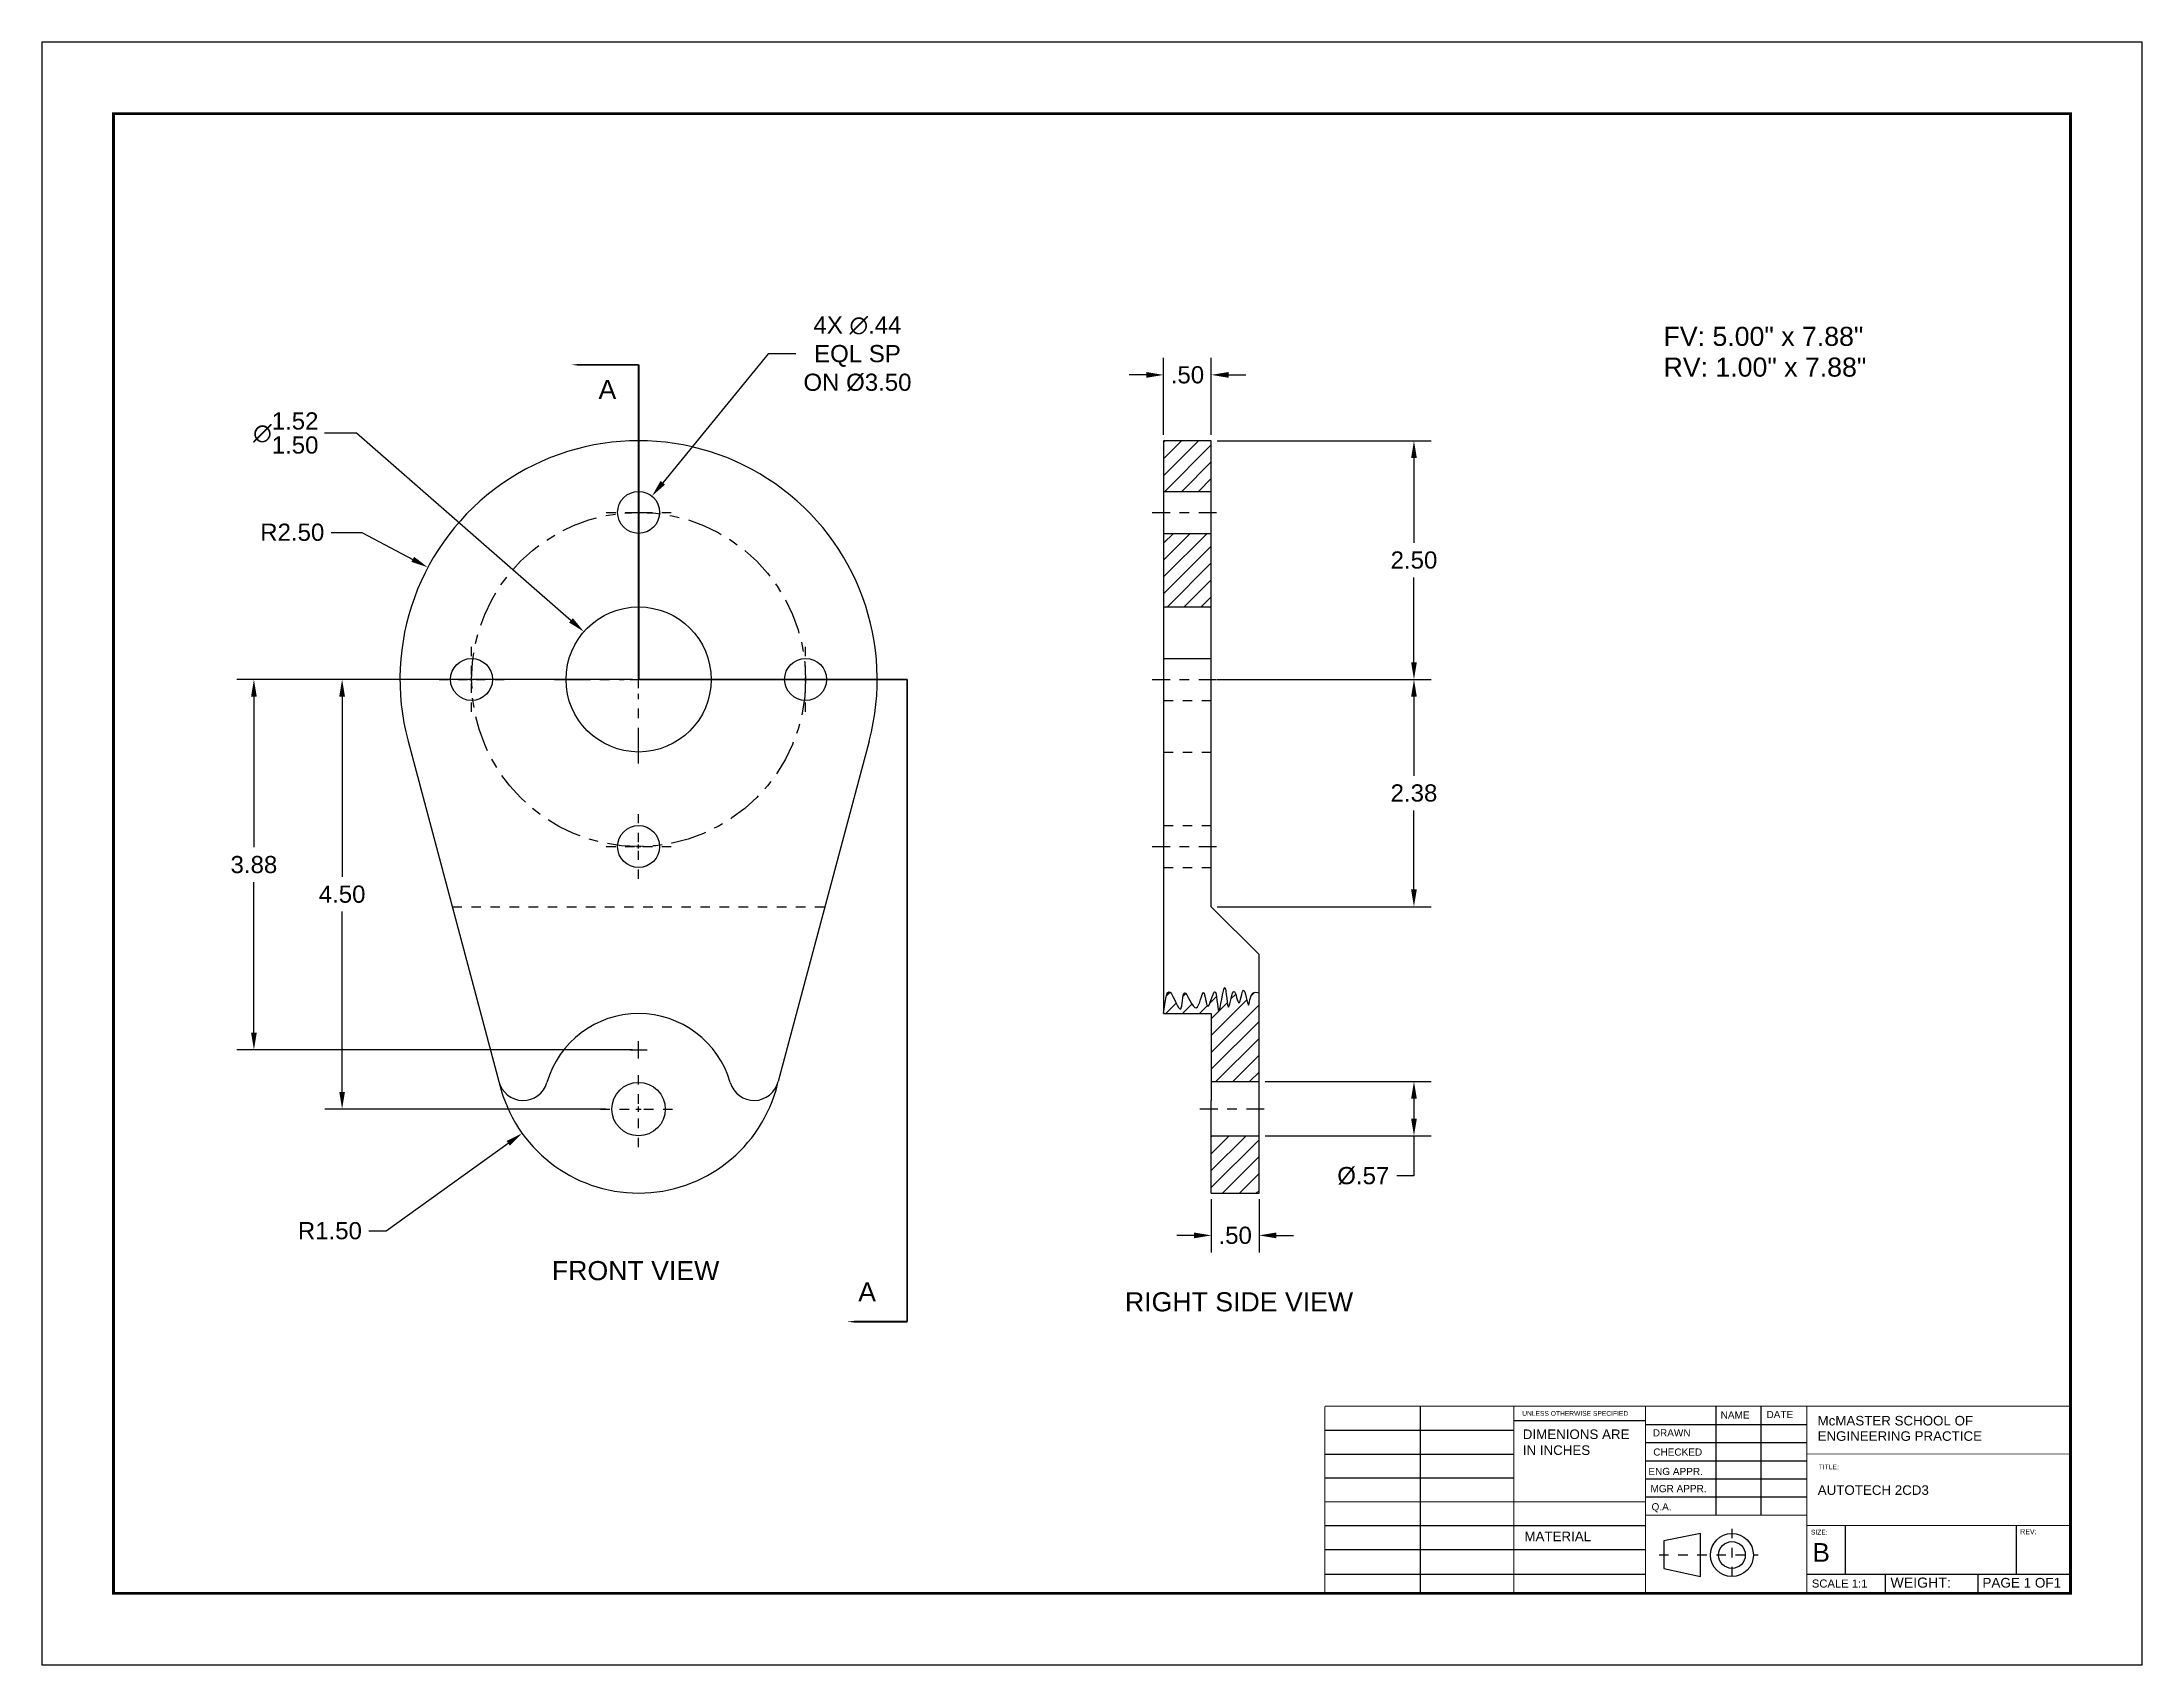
# Model space of a CAD drawing. Header units: inches. Extents: x 0 to 22, y 0 to 17.
import ezdxf

# ---------------------------------------------------------------- set-up
doc = ezdxf.new("R2010")
doc.units = ezdxf.units.IN
doc.header["$LTSCALE"] = 0.3
doc.header["$MEASUREMENT"] = 0
for name, pattern in [('CENTER', [2, 1.25, -0.25, 0.25, -0.25]), ('HIDDEN', [0.375, 0.25, -0.125]), ('PHANTOM', [2.5, 1.25, -0.25, 0.25, -0.25, 0.25, -0.25])]:
    doc.linetypes.add(name, pattern=pattern)
for name, color, linetype in [('border', 71, 'Continuous'), ('center', 6, 'CENTER'), ('cut', 1, 'PHANTOM'), ('dim', 4, 'Continuous'), ('hidden', 2, 'HIDDEN'), ('solid', 3, 'Continuous'), ('text', 40, 'Continuous')]:
    doc.layers.add(name, color=color, linetype=linetype)
doc.styles.get("Standard").update_dxf_attribs({"font": 'arial.ttf'})
doc.dimstyles.get("Standard").update_dxf_attribs({"dimtxt": 0.18, "dimasz": 0.18, "dimexe": 0.18, "dimexo": 0.0625, "dimgap": 0.09, "dimtad": 0, "dimtih": 1, "dimtoh": 1, "dimzin": 4, "dimdsep": 46, "dimtxsty": 'Standard', "dimcen": 0.09, "dimadec": 0, "dimazin": 0, "dimtfac": 1, "dimtofl": 0, "dimtmove": 0, "dimatfit": 3, "dimfxl": 1, "dimtolj": 1, "dimtzin": 0, "dimarcsym": 0})
doc.dimstyles.new('tolerance', dxfattribs={"dimtxt": 0.18, "dimasz": 0.18, "dimexe": 0.18, "dimexo": 0.0625, "dimgap": 0.09, "dimtad": 0, "dimtih": 1, "dimtoh": 1, "dimzin": 4, "dimdsep": 46, "dimtxsty": 'Standard', "dimcen": 0.09, "dimadec": 0, "dimazin": 0, "dimlim": 1, "dimtm": 0.02, "dimtfac": 1, "dimtofl": 0, "dimtmove": 0, "dimatfit": 3, "dimfxl": 1, "dimtolj": 1, "dimtzin": 0, "dimarcsym": 0})

# ---------------------------------------------------------------- blocks, each defined once
blk = doc.blocks.new('*U2')
at = {"layer": 'center', "color": 0, "linetype": 'CENTER', "ltscale": 0.25, "transparency": 16777216}
for p, q in [((0, 0.044), (0, 0.34)), ((-0.34, 0), (-0.044, 0)), ((0.044, 0), (0.34, 0)), ((0, -0.34), (0, -0.044))]:
    blk.add_line(p, q, dxfattribs=at)
at = {"layer": 'center', "color": 0, "linetype": 'Continuous', "ltscale": 0.25, "transparency": 16777216}
for p, q in [((-0.022, 0), (0.022, 0)), ((0, -0.022), (0, 0.022))]:
    blk.add_line(p, q, dxfattribs=at)
blk = doc.blocks.new('*U3')
at = {"layer": 'center', "color": 0, "linetype": 'CENTER', "transparency": 16777216}
for p, q in [((0, 0.152), (0, 0.88)), ((-0.88, 0), (-0.152, 0)), ((0.152, 0), (0.88, 0)), ((0, -0.88), (0, -0.152))]:
    blk.add_line(p, q, dxfattribs=at)
at = {"layer": 'center', "color": 0, "linetype": 'Continuous', "transparency": 16777216}
for p, q in [((-0.076, 0), (0.076, 0)), ((0, -0.076), (0, 0.076))]:
    blk.add_line(p, q, dxfattribs=at)
blk = doc.blocks.new('*U4')
at = {"layer": 'center', "color": 0, "linetype": 'CENTER', "ltscale": 0.25, "transparency": 16777216}
for p, q in [((0, 0.044), (0, 0.34)), ((-0.34, 0), (-0.044, 0)), ((0.044, 0), (0.34, 0)), ((0, -0.34), (0, -0.044))]:
    blk.add_line(p, q, dxfattribs=at)
at = {"layer": 'center', "color": 0, "linetype": 'Continuous', "ltscale": 0.25, "transparency": 16777216}
for p, q in [((-0.022, 0), (0.022, 0)), ((0, -0.022), (0, 0.022))]:
    blk.add_line(p, q, dxfattribs=at)
blk = doc.blocks.new('*U5')
at = {"layer": 'center', "color": 0, "linetype": 'CENTER', "ltscale": 0.25, "transparency": 16777216}
for p, q in [((0, 0.044), (0, 0.34)), ((-0.34, 0), (-0.044, 0)), ((0, -0.34), (0, -0.044)), ((0.044, 0), (0.34, 0))]:
    blk.add_line(p, q, dxfattribs=at)
at = {"layer": 'center', "color": 0, "linetype": 'Continuous', "ltscale": 0.25, "transparency": 16777216}
for p, q in [((0, -0.022), (0, 0.022)), ((-0.022, 0), (0.022, 0))]:
    blk.add_line(p, q, dxfattribs=at)
blk = doc.blocks.new('*U6')
at = {"layer": 'center', "color": 0, "linetype": 'CENTER', "ltscale": 0.25, "transparency": 16777216}
for p, q in [((0, 0.044), (0, 0.34)), ((-0.34, 0), (-0.044, 0)), ((0.044, 0), (0.34, 0)), ((0, -0.34), (0, -0.044))]:
    blk.add_line(p, q, dxfattribs=at)
at = {"layer": 'center', "color": 0, "linetype": 'Continuous', "ltscale": 0.25, "transparency": 16777216}
for p, q in [((-0.022, 0), (0.022, 0)), ((0, -0.022), (0, 0.022))]:
    blk.add_line(p, q, dxfattribs=at)
blk = doc.blocks.new('*U7')
at = {"layer": 'center', "color": 0, "linetype": 'CENTER', "ltscale": 0.25, "transparency": 16777216}
for p, q in [((0, 0.056), (0, 0.4)), ((-0.4, 0), (-0.056, 0)), ((0.056, 0), (0.4, 0)), ((0, -0.4), (0, -0.056))]:
    blk.add_line(p, q, dxfattribs=at)
at = {"layer": 'center', "color": 0, "linetype": 'Continuous', "ltscale": 0.25, "transparency": 16777216}
for p, q in [((-0.028, 0), (0.028, 0)), ((0, -0.028), (0, 0.028))]:
    blk.add_line(p, q, dxfattribs=at)
blk = doc.blocks.new('*U8')
at = {"layer": 'center', "color": 0, "linetype": 'CENTER', "ltscale": 0.5, "transparency": 16777216}
blk.add_line((-0.37, 0), (0.37, 0), dxfattribs=at)
blk = doc.blocks.new('*U9')
at = {"layer": 'center', "color": 0, "linetype": 'CENTER', "ltscale": 0.5, "transparency": 16777216}
blk.add_line((-0.37, 0), (0.37, 0), dxfattribs=at)
blk = doc.blocks.new('*U10')
at = {"layer": 'center', "color": 0, "linetype": 'CENTER', "ltscale": 0.5, "transparency": 16777216}
blk.add_line((-0.37, 0), (0.37, 0), dxfattribs=at)
blk = doc.blocks.new('*U11')
at = {"layer": 'center', "color": 0, "linetype": 'CENTER', "ltscale": 0.5, "transparency": 16777216}
blk.add_line((-0.37, 0), (0.37, 0), dxfattribs=at)
blk = doc.blocks.new('*D12')
at = {"layer": 'Defpoints', "color": 0, "transparency": 16777216}
for p in [(3.144, 10.323), (5.97, 10.323), (5.97, 5.823)]:
    blk.add_point(p, dxfattribs=at)
at = {"layer": 'dim', "color": 0, "lineweight": -2, "transparency": 16777216}
for p, q in [((5.908, 10.323), (2.964, 10.323)), ((3.144, 10.143), (3.144, 8.255)), ((3.144, 6.003), (3.144, 7.891)), ((5.908, 5.823), (2.964, 5.823))]:
    blk.add_line(p, q, dxfattribs=at)
at = {"layer": 'dim', "color": 0, "transparency": 16777216}
for points in [[(3.114, 10.143), (3.174, 10.143), (3.144, 10.323)], [(3.114, 6.003), (3.174, 6.003), (3.144, 5.823)]]:
    blk.add_solid(points, dxfattribs=at)
at = {"layer": 'dim', "color": 0, "transparency": 16777216, "insert": (3.144, 8.073), "char_height": 0.18, "attachment_point": 5}
blk.add_mtext('\\A1;4.50', dxfattribs=at)
blk = doc.blocks.new('*D13')
at = {"layer": 'Defpoints', "color": 0, "transparency": 16777216}
for p in [(4.043, 11.497), (6.25, 10.323)]:
    blk.add_point(p, dxfattribs=at)
at = {"layer": 'dim', "color": 0, "lineweight": -2, "transparency": 16777216}
for p, q in [((3.031, 11.864), (3.351, 11.864)), ((3.351, 11.864), (3.884, 11.581)), ((6.25, 10.233), (6.25, 10.413)), ((6.16, 10.323), (6.34, 10.323))]:
    blk.add_line(p, q, dxfattribs=at)
at = {"layer": 'dim', "color": 0, "transparency": 16777216}
blk.add_solid([(3.898, 11.608), (3.87, 11.555), (4.043, 11.497)], dxfattribs=at)
at = {"layer": 'dim', "color": 0, "transparency": 16777216, "insert": (2.622, 11.864), "char_height": 0.18, "attachment_point": 5}
blk.add_mtext('\\A1;R2.50', dxfattribs=at)
blk = doc.blocks.new('*D14')
at = {"layer": 'Defpoints', "color": 0, "transparency": 16777216}
for p in [(6.389, 12.243), (6.111, 11.903)]:
    blk.add_point(p, dxfattribs=at)
at = {"layer": 'dim', "color": 0, "lineweight": -2, "transparency": 16777216}
for p, q in [((7.609, 13.733), (6.503, 12.383)), ((7.899, 13.733), (7.609, 13.733)), ((6.25, 11.983), (6.25, 12.163)), ((6.16, 12.073), (6.34, 12.073))]:
    blk.add_line(p, q, dxfattribs=at)
at = {"layer": 'dim', "color": 0, "transparency": 16777216}
blk.add_solid([(6.48, 12.402), (6.527, 12.364), (6.389, 12.243)], dxfattribs=at)
at = {"layer": 'dim', "color": 0, "transparency": 16777216, "insert": (8.543, 13.733), "char_height": 0.18, "attachment_point": 5}
blk.add_mtext('\\A1;4X ∅.44\\PEQL SP\\PON %%C3.50', dxfattribs=at)
blk = doc.blocks.new('*D15')
at = {"layer": 'Defpoints', "color": 0, "transparency": 16777216}
for p in [(5.678, 10.823), (6.822, 9.823)]:
    blk.add_point(p, dxfattribs=at)
at = {"layer": 'dim', "color": 0, "lineweight": -2, "transparency": 16777216}
for p, q in [((2.961, 12.905), (3.295, 12.905)), ((3.295, 12.905), (5.542, 10.942)), ((6.25, 10.233), (6.25, 10.413)), ((6.16, 10.323), (6.34, 10.323))]:
    blk.add_line(p, q, dxfattribs=at)
at = {"layer": 'dim', "color": 0, "transparency": 16777216}
blk.add_solid([(5.562, 10.964), (5.522, 10.919), (5.678, 10.823)], dxfattribs=at)
at = {"layer": 'dim', "color": 0, "transparency": 16777216, "insert": (2.554, 12.905), "char_height": 0.18, "attachment_point": 5}
blk.add_mtext('\\A1;∅\\S1.52^ 1.50;', dxfattribs=at)
blk = doc.blocks.new('*D17')
at = {"layer": 'Defpoints', "color": 0, "transparency": 16777216}
for p in [(6.25, 6.443), (5.031, 5.569)]:
    blk.add_point(p, dxfattribs=at)
at = {"layer": 'dim', "color": 0, "lineweight": -2, "transparency": 16777216}
for p, q in [((6.16, 6.443), (6.34, 6.443)), ((6.25, 6.353), (6.25, 6.533)), ((3.605, 4.548), (4.884, 5.465)), ((3.425, 4.548), (3.605, 4.548))]:
    blk.add_line(p, q, dxfattribs=at)
at = {"layer": 'dim', "color": 0, "transparency": 16777216}
blk.add_solid([(4.867, 5.489), (4.902, 5.44), (5.031, 5.569)], dxfattribs=at)
at = {"layer": 'dim', "color": 0, "transparency": 16777216, "insert": (3.016, 4.548), "char_height": 0.18, "attachment_point": 5}
blk.add_mtext('\\A1;R1.50', dxfattribs=at)
blk = doc.blocks.new('*D18')
at = {"layer": 'Defpoints', "color": 0, "transparency": 16777216}
for p in [(2.22, 10.323), (6.25, 10.323), (6.25, 6.443)]:
    blk.add_point(p, dxfattribs=at)
at = {"layer": 'dim', "color": 0, "lineweight": -2, "transparency": 16777216}
for p, q in [((6.187, 10.323), (2.04, 10.323)), ((2.22, 10.143), (2.22, 8.565)), ((2.22, 6.623), (2.22, 8.201)), ((6.187, 6.443), (2.04, 6.443))]:
    blk.add_line(p, q, dxfattribs=at)
at = {"layer": 'dim', "color": 0, "transparency": 16777216}
for points in [[(2.19, 10.143), (2.25, 10.143), (2.22, 10.323)], [(2.19, 6.623), (2.25, 6.623), (2.22, 6.443)]]:
    blk.add_solid(points, dxfattribs=at)
at = {"layer": 'dim', "color": 0, "transparency": 16777216, "insert": (2.22, 8.383), "char_height": 0.18, "attachment_point": 5}
blk.add_mtext('\\A1;3.88', dxfattribs=at)
blk = doc.blocks.new('*D19')
at = {"layer": 'Defpoints', "color": 0, "transparency": 16777216}
for p in [(12.75, 6.111), (12.75, 5.543), (14.373, 5.543)]:
    blk.add_point(p, dxfattribs=at)
at = {"layer": 'dim', "color": 0, "lineweight": -2, "transparency": 16777216}
for p, q in [((12.813, 6.111), (14.553, 6.111)), ((14.373, 5.931), (14.373, 5.723)), ((12.813, 5.543), (14.553, 5.543)), ((14.373, 5.543), (14.373, 5.123)), ((14.373, 5.123), (14.193, 5.123))]:
    blk.add_line(p, q, dxfattribs=at)
at = {"layer": 'dim', "color": 0, "transparency": 16777216}
for points in [[(14.343, 5.931), (14.403, 5.931), (14.373, 6.111)], [(14.343, 5.723), (14.403, 5.723), (14.373, 5.543)]]:
    blk.add_solid(points, dxfattribs=at)
at = {"layer": 'dim', "color": 0, "transparency": 16777216, "insert": (13.842, 5.123), "char_height": 0.18, "attachment_point": 5}
blk.add_mtext('\\A1;%%C.57', dxfattribs=at)
blk = doc.blocks.new('*D20')
at = {"layer": 'Defpoints', "color": 0, "transparency": 16777216}
for p in [(12.25, 12.823), (14.373, 12.823), (12.25, 10.323)]:
    blk.add_point(p, dxfattribs=at)
at = {"layer": 'dim', "color": 0, "lineweight": -2, "transparency": 16777216}
for p, q in [((12.313, 12.823), (14.553, 12.823)), ((14.373, 12.643), (14.373, 11.755)), ((14.373, 10.503), (14.373, 11.391)), ((12.313, 10.323), (14.553, 10.323))]:
    blk.add_line(p, q, dxfattribs=at)
at = {"layer": 'dim', "color": 0, "transparency": 16777216}
for points in [[(14.343, 12.643), (14.403, 12.643), (14.373, 12.823)], [(14.343, 10.503), (14.403, 10.503), (14.373, 10.323)]]:
    blk.add_solid(points, dxfattribs=at)
at = {"layer": 'dim', "color": 0, "transparency": 16777216, "insert": (14.373, 11.573), "char_height": 0.18, "attachment_point": 5}
blk.add_mtext('\\A1;2.50', dxfattribs=at)
blk = doc.blocks.new('*D21')
at = {"layer": 'Defpoints', "color": 0, "transparency": 16777216}
for p in [(12.25, 10.323), (14.373, 10.323), (12.25, 7.943)]:
    blk.add_point(p, dxfattribs=at)
at = {"layer": 'dim', "color": 0, "lineweight": -2, "transparency": 16777216}
for p, q in [((12.313, 10.323), (14.553, 10.323)), ((14.373, 10.143), (14.373, 9.315)), ((14.373, 8.123), (14.373, 8.951)), ((12.313, 7.943), (14.553, 7.943))]:
    blk.add_line(p, q, dxfattribs=at)
at = {"layer": 'dim', "color": 0, "transparency": 16777216}
for points in [[(14.343, 10.143), (14.403, 10.143), (14.373, 10.323)], [(14.343, 8.123), (14.403, 8.123), (14.373, 7.943)]]:
    blk.add_solid(points, dxfattribs=at)
at = {"layer": 'dim', "color": 0, "transparency": 16777216, "insert": (14.373, 9.133), "char_height": 0.18, "attachment_point": 5}
blk.add_mtext('\\A1;2.38', dxfattribs=at)
blk = doc.blocks.new('*D22')
at = {"layer": 'Defpoints', "color": 0, "transparency": 16777216}
for p in [(12.25, 4.943), (12.75, 4.943), (12.75, 4.5)]:
    blk.add_point(p, dxfattribs=at)
at = {"layer": 'dim', "color": 0, "lineweight": -2, "transparency": 16777216}
for p, q in [((12.25, 4.881), (12.25, 4.32)), ((12.75, 4.881), (12.75, 4.32)), ((12.07, 4.5), (11.89, 4.5)), ((12.93, 4.5), (13.11, 4.5))]:
    blk.add_line(p, q, dxfattribs=at)
at = {"layer": 'dim', "color": 0, "transparency": 16777216}
for points in [[(12.07, 4.53), (12.07, 4.47), (12.25, 4.5)], [(12.93, 4.53), (12.93, 4.47), (12.75, 4.5)]]:
    blk.add_solid(points, dxfattribs=at)
at = {"layer": 'dim', "color": 0, "transparency": 16777216, "insert": (12.5, 4.5), "char_height": 0.18, "attachment_point": 5}
blk.add_mtext('\\A1;.50', dxfattribs=at)
blk = doc.blocks.new('*D23')
at = {"layer": 'Defpoints', "color": 0, "transparency": 16777216}
for p in [(12.25, 13.513), (11.75, 12.823), (12.25, 12.823)]:
    blk.add_point(p, dxfattribs=at)
at = {"layer": 'dim', "color": 0, "lineweight": -2, "transparency": 16777216}
for p, q in [((11.75, 12.886), (11.75, 13.693)), ((12.25, 12.886), (12.25, 13.693)), ((11.57, 13.513), (11.39, 13.513)), ((12.43, 13.513), (12.61, 13.513))]:
    blk.add_line(p, q, dxfattribs=at)
at = {"layer": 'dim', "color": 0, "transparency": 16777216}
for points in [[(11.57, 13.543), (11.57, 13.483), (11.75, 13.513)], [(12.43, 13.543), (12.43, 13.483), (12.25, 13.513)]]:
    blk.add_solid(points, dxfattribs=at)
at = {"layer": 'dim', "color": 0, "transparency": 16777216, "insert": (12, 13.513), "char_height": 0.18, "attachment_point": 5}
blk.add_mtext('\\A1;.50', dxfattribs=at)

msp = doc.modelspace()

# ---------------------------------------------------------------- hatches: boundary and pattern name
at = {"layer": 'solid'}
h = msp.add_hatch(dxfattribs=at)
h.set_pattern_fill('ANSI31', color=256)
h.paths.add_polyline_path([(12.25, 11.853), (11.75, 11.853), (11.75, 11.083), (12.25, 11.083)])
h.paths.add_polyline_path([(12.25, 12.823), (11.75, 12.823), (11.75, 12.293), (12.25, 12.293)])
h = msp.add_hatch(dxfattribs=at)
h.set_pattern_fill('ANSI31', color=256)
edge = h.paths.add_edge_path()
edge.add_spline(control_points=[(12.75, 7.04), (12.727, 7.045), (12.653, 7.063), (12.647, 6.785), (12.585, 7.211), (12.542, 6.814), (12.485, 7.192), (12.419, 6.708), (12.4, 7.332), (12.318, 6.622), (12.305, 7.225), (12.203, 6.758), (12.173, 7.191), (12.101, 6.712), (11.945, 7.203), (11.95, 6.718), (11.794, 7.197), (11.765, 6.953), (11.75, 6.823)], knot_values=[0, 0, 0, 0, 0.063135, 0.198063, 0.36178, 0.503666, 0.634581, 0.807695, 1.014285, 1.264854, 1.467089, 1.63652, 1.787871, 1.967584, 2.168448, 2.341443, 2.546396, 2.779926, 2.779926, 2.779926, 2.779926], degree=3, periodic=0)
edge.add_line((11.75, 6.823), (12.25, 6.823))
edge.add_line((12.25, 6.823), (12.25, 6.111))
edge.add_line((12.25, 6.111), (12.75, 6.111))
edge.add_line((12.75, 6.111), (12.75, 7.04))
h.paths.add_polyline_path([(12.75, 5.543), (12.25, 5.543), (12.25, 4.943), (12.75, 4.943)])

# ---------------------------------------------------------------- linework, layer by layer
for p, q in [((6.25, 11.083), (6.25, 11.083)), ((6.25, 9.563), (6.25, 9.563)), ((6.25, 6.103), (6.25, 6.103)), ((6.25, 6.103), (6.25, 6.103))]:
    msp.add_line(p, q)
msp.add_lwpolyline([(0, 0), (0, 0), (0, 0), (0, 0)], close=True)
at = {"layer": 'border'}
for p, q in [((14.44, 0.75), (14.44, 2.71)), ((17.54, 1.57), (17.54, 2.71)), ((18.01, 1.57), (18.01, 2.71)), ((13.44, 2.46), (15.42, 2.46)), ((15.42, 2.56), (16.8, 2.56)), ((16.8, 2.52), (18.49, 2.52)), ((13.44, 2.21), (15.42, 2.21)), ((16.8, 2.33), (18.49, 2.33)), ((16.8, 2.14), (18.49, 2.14)), ((13.44, 1.96), (15.42, 1.96)), ((16.8, 1.95), (18.49, 1.95)), ((16.8, 1.76), (18.49, 1.76)), ((13.44, 1.46), (16.8, 1.46)), ((17.376, 1.377), (16.991, 1.3)), ((17.376, 0.928), (17.376, 1.377)), ((18.89, 1.46), (18.89, 0.95)), ((20.68, 1.46), (20.68, 0.95)), ((13.44, 1.21), (16.8, 1.21)), ((16.991, 1.3), (16.991, 1.01)), ((13.44, 0.95), (16.8, 0.95)), ((16.991, 1.01), (17.376, 0.928)), ((18.49, 0.95), (21.25, 0.95)), ((19.31, 0.95), (19.31, 0.75)), ((20.28, 0.95), (20.28, 0.75))]:
    msp.add_line(p, q, dxfattribs=at)
at = {"layer": 'border', "linetype": 'CENTER', "ltscale": 0.2}
for p, q in [((17.704, 1.427), (17.704, 0.878)), ((16.941, 1.155), (17.979, 1.155))]:
    msp.add_line(p, q, dxfattribs=at)
at = {"layer": 'border'}
msp.add_lwpolyline([(0, 0), (22, 0), (22, 17), (0, 17)], close=True, dxfattribs=at)
at = {"layer": 'border', "const_width": 0.03}
msp.add_lwpolyline([(0.75, 0.75), (21.25, 0.75), (21.25, 16.25), (0.75, 16.25)], close=True, dxfattribs=at)
at = {"layer": 'border', "const_width": 0.01}
for points in [[(13.44, 0.75), (13.44, 2.71)], [(13.44, 2.71), (21.25, 2.71)], [(15.42, 0.75), (15.42, 2.71)], [(16.8, 0.75), (16.8, 2.71)], [(18.49, 0.75), (18.49, 2.71)], [(21.25, 2.71), (21.25, 0.75)], [(18.49, 2.21), (21.25, 2.21)], [(13.44, 1.71), (16.8, 1.71)], [(16.8, 1.57), (18.49, 1.57)], [(18.49, 1.46), (21.25, 1.46)], [(21.25, 0.75), (13.44, 0.75)]]:
    msp.add_lwpolyline(points, dxfattribs=at)
at = {"layer": 'border'}
for radius in [0.225, 0.14]:
    msp.add_circle((17.704, 1.152), radius, dxfattribs=at)
at = {"layer": 'center'}
msp.add_circle((6.25, 10.323), 1.75, dxfattribs=at)
at = {"layer": 'cut'}
for points in [[(6.25, 13.619, 0.02, 0.02, 0), (5.949, 13.619, 0.1, 0, 0), (5.545, 13.619, 0, 0, 0)], [(9.064, 3.596, 0.02, 0.02, 0), (8.856, 3.596, 0.1, 0, 0), (8.432, 3.596, 0, 0, 0)]]:
    msp.add_lwpolyline(points, format="xyseb", dxfattribs=at)
at = {"layer": 'cut', "const_width": 0.02}
for points in [[(6.25, 13.619), (6.25, 10.323)], [(6.25, 10.323), (9.064, 10.323)], [(9.064, 10.323), (9.064, 3.596)]]:
    msp.add_lwpolyline(points, dxfattribs=at)
at = {"layer": 'hidden'}
for p, q in [((11.75, 10.103), (12.25, 10.103)), ((11.75, 9.563), (12.25, 9.563)), ((11.75, 8.793), (12.25, 8.793)), ((11.75, 8.353), (12.25, 8.353)), ((4.298, 7.943), (8.202, 7.943))]:
    msp.add_line(p, q, dxfattribs=at)
at = {"layer": 'solid'}
for p, q in [((12.25, 7.943), (12.25, 12.823)), ((11.75, 12.293), (12.25, 12.293)), ((11.75, 11.853), (12.25, 11.853)), ((11.75, 11.083), (12.25, 11.083)), ((11.75, 10.543), (12.25, 10.543)), ((3.835, 9.678), (4.787, 6.111)), ((8.665, 9.678), (7.713, 6.111)), ((12.75, 7.443), (12.25, 7.943)), ((11.75, 6.823), (12.25, 6.823)), ((12.25, 6.823), (12.25, 6.111)), ((12.25, 6.111), (12.25, 5.913)), ((12.25, 6.111), (12.75, 6.111)), ((12.25, 4.943), (12.25, 5.913)), ((12.25, 5.543), (12.75, 5.543))]:
    msp.add_line(p, q, dxfattribs=at)
for points in [[(12.25, 12.823), (11.75, 12.823), (11.75, 6.823)], [(12.25, 4.943), (12.75, 4.943), (12.75, 7.443)]]:
    msp.add_lwpolyline(points, dxfattribs=at)
for centre, radius in [((6.25, 12.073), 0.22), ((6.25, 10.323), 0.76), ((4.5, 10.323), 0.22), ((8, 10.323), 0.22), ((6.25, 8.573), 0.22), ((6.25, 5.823), 0.28)]:
    msp.add_circle(centre, radius, dxfattribs=at)
for centre, radius, start, end in [((6.25, 10.323), 2.5, 345.0521, 194.9479), ((6.25, 5.823), 1, 16.1152, 163.8848), ((5.04, 6.173), 0.26, 193.8305, 343.8848), ((6.25, 6.443), 1.5, 193.8305, 346.1695), ((7.46, 6.173), 0.26, 196.1152, 346.1695)]:
    msp.add_arc(centre, radius, start, end, dxfattribs=at)
msp.add_spline([(11.75, 6.823), (11.82, 7.046), (11.929, 6.873), (11.969, 7.041), (12.092, 6.883), (12.17, 7.044), (12.212, 6.899), (12.285, 7.052), (12.326, 6.854), (12.393, 7.095), (12.431, 6.892), (12.49, 7.055), (12.539, 6.934), (12.586, 7.067), (12.64, 6.913), (12.687, 7.04), (12.75, 7.04)], degree=3, dxfattribs=at)

# ---------------------------------------------------------------- block references
at = {"layer": 'center', "linetype": 'CENTER', "ltscale": 0.25}
for name, p in [('*U5', (6.25, 12.073)), ('*U6', (4.5, 10.323)), ('*U4', (8, 10.323)), ('*U2', (6.25, 8.573)), ('*U7', (6.25, 5.823))]:
    msp.add_blockref(name, p, dxfattribs=at)
at = {"layer": 'center', "linetype": 'CENTER', "ltscale": 0.5}
for name, p in [('*U10', (12, 12.073)), ('*U9', (12, 10.323)), ('*U8', (12, 8.573)), ('*U11', (12.5, 5.827))]:
    msp.add_blockref(name, p, dxfattribs=at)
at = {"layer": 'center', "linetype": 'CENTER'}
msp.add_blockref('*U3', (6.25, 10.323), dxfattribs=at)

# ---------------------------------------------------------------- texts
at = {"layer": 'border'}
for s, height, p in [('NAME', 0.075, (17.586, 2.581)), ('DATE', 0.075, (18.066, 2.586)), ('DRAWN', 0.075, (16.875, 2.394)), ('McMASTER SCHOOL OF ', 0.1, (18.601, 2.509)), ('ENGINEERING PRACTICE', 0.1, (18.601, 2.348)), ('CHECKED', 0.075, (16.88, 2.193)), ('ENG APPR.', 0.075, (16.829, 1.99)), ('TITLE:', 0.05, (18.614, 2.05)), ('MGR APPR.', 0.075, (16.851, 1.81)), ('AUTOTECH 2CD3', 0.1, (18.603, 1.782)), ('Q.A.', 0.075, (16.862, 1.62)), ('MATERIAL', 0.1, (15.53, 1.297)), ('SIZE:', 0.05, (18.532, 1.366)), ('REV:', 0.0527, (20.724, 1.37)), ('B', 0.196, (18.548, 1.081)), ('SCALE 1:1', 0.0843, (18.541, 0.811)), ('WEIGHT:', 0.1058, (19.365, 0.81)), ('PAGE 1 OF1', 0.1012, (20.328, 0.811))]:
    msp.add_text(s, height=height, dxfattribs=at).set_placement(p)
at = {"layer": 'border', "attachment_point": 1}
for s, insert, char_height in [('UNLESS OTHERWISE SPECIFIED', (15.507, 2.66), 0.05), ('DIMENIONS ARE \\PIN INCHES', (15.513, 2.467), 0.1)]:
    msp.add_mtext(s, dxfattribs=dict(at, insert=insert, char_height=char_height))
at = {"layer": 'cut'}
for p in [(5.83, 13.261), (8.551, 3.808)]:
    msp.add_text('A', height=0.2, dxfattribs=at).set_placement(p)
at = {"layer": 'text'}
for s, p in [('FV: 5.00" x 7.88"', (16.988, 13.817)), ('RV: 1.00" x 7.88"', (16.988, 13.495)), ('FRONT VIEW', (5.342, 4.031)), ('RIGHT SIDE VIEW ', (11.345, 3.704))]:
    msp.add_text(s, height=0.2, dxfattribs=at).set_placement(p)

# ---------------------------------------------------------------- dimensions: what is measured, and where the dimension line sits
at = {"layer": 'dim'}
dim = msp.add_diameter_dim_2p(p1=(6.111, 11.903), p2=(6.389, 12.243), text='4X <>\\PEQL SP\\PON %%C3.50', dimstyle='Standard', dxfattribs=at)
dim.commit()
dim.dimension.update_dxf_attribs({"geometry": '*D14', "text_midpoint": (8.543, 13.733), "dimtype": 163})
for base, p1, p2, picture, middle in [((12.25, 13.513), (11.75, 12.823), (12.25, 12.823), '*D23', (12, 13.513)), ((12.75, 4.5), (12.25, 4.943), (12.75, 4.943), '*D22', (12.5, 4.5))]:
    dim = msp.add_linear_dim(base=base, p1=p1, p2=p2, dimstyle='Standard', dxfattribs=at)
    dim.commit()
    dim.dimension.update_dxf_attribs({"geometry": picture, "text_midpoint": middle})
dim = msp.add_diameter_dim_2p(p1=(6.822, 9.823), p2=(5.678, 10.823), dimstyle='tolerance', dxfattribs=at)
dim.commit()
dim.dimension.update_dxf_attribs({"geometry": '*D15', "text_midpoint": (2.554, 12.905), "dimtype": 163})
for base, p1, p2, picture, middle in [((14.373, 12.823), (12.25, 10.323), (12.25, 12.823), '*D20', (14.373, 11.573)), ((2.22, 10.323), (6.25, 6.443), (6.25, 10.323), '*D18', (2.22, 8.383)), ((3.144, 10.323), (5.97, 5.823), (5.97, 10.323), '*D12', (3.144, 8.073)), ((14.373, 10.323), (12.25, 7.943), (12.25, 10.323), '*D21', (14.373, 9.133))]:
    dim = msp.add_linear_dim(base=base, p1=p1, p2=p2, angle=90, dimstyle='Standard', dxfattribs=at)
    dim.commit()
    dim.dimension.update_dxf_attribs({"geometry": picture, "text_midpoint": middle})
for center, mpoint, picture, middle in [((6.25, 10.323), (4.043, 11.497), '*D13', (2.622, 11.864)), ((6.25, 6.443), (5.031, 5.569), '*D17', (3.016, 4.548))]:
    dim = msp.add_radius_dim(center=center, mpoint=mpoint, dimstyle='Standard', dxfattribs=at)
    dim.commit()
    dim.dimension.update_dxf_attribs({"geometry": picture, "text_midpoint": middle, "dimtype": 164})
dim = msp.add_linear_dim(base=(14.373, 5.543), p1=(12.75, 6.111), p2=(12.75, 5.543), angle=90, text='%%C<>', dimstyle='Standard', dxfattribs=at)
dim.commit()
dim.dimension.update_dxf_attribs({"geometry": '*D19', "text_midpoint": (13.842, 5.123), "dimtype": 160})

doc.saveas('drawing.dxf')
